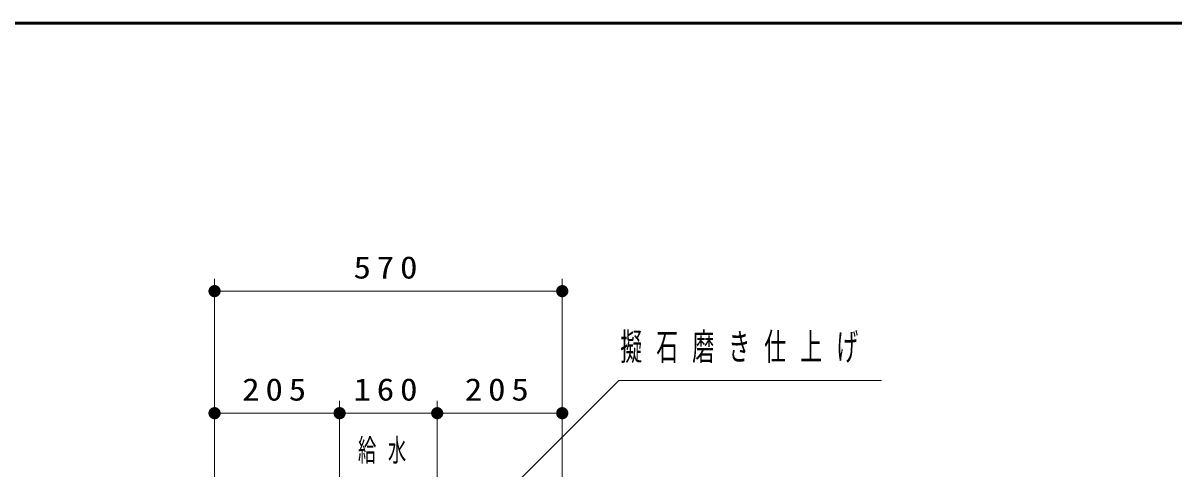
# Model space of a CAD drawing. Units: millimetres on the paper, with parts at other scales. Extents: x -385 to 0, y 0 to 267.
# Drawn here: x -337.3 to -243, y 230.5 to 267 of the extents above; entities that cross this region are included whole.
import ezdxf

# ---------------------------------------------------------------- set-up
doc = ezdxf.new("R2010")
doc.units = ezdxf.units.MM
doc.layers.add('LY_1', color=7, linetype='Continuous', lineweight=13)
doc.layers.add('LY_2', color=7, linetype='Continuous', lineweight=13)
doc.styles.add('ＭＳ ゴシック', font='')
doc.styles.get('ＭＳ ゴシック').set_extended_font_data('MS Gothic')

# ---------------------------------------------------------------- blocks, each defined once
blk = doc.blocks.new('filled_dot')
at = {"color": 0, "linetype": 'Continuous', "lineweight": -2, "const_width": 1.25}
blk.add_lwpolyline([(-0.625, 0, 1), (0.625, 0, 1)], format="xyb", close=True, dxfattribs=at)

msp = doc.modelspace()

# ---------------------------------------------------------------- linework, layer by layer
at = {"layer": 'LY_1'}
for p, q in [((-321.647, 236.03), (-321.647, 246.03)), ((-293.147, 236.03), (-293.147, 246.03)), ((-321.647, 245.03), (-293.147, 245.03)), ((-321.647, 218.03), (-321.647, 236.03)), ((-311.397, 225.384), (-311.397, 236.03)), ((-303.397, 225.384), (-303.397, 236.03)), ((-293.147, 218.03), (-293.147, 236.03)), ((-321.647, 235.03), (-311.397, 235.03)), ((-311.397, 235.03), (-303.397, 235.03)), ((-303.397, 235.03), (-293.147, 235.03))]:
    msp.add_line(p, q, dxfattribs=at)
msp.add_lwpolyline([(-305.238, 220.968), (-288.499, 237.706), (-266.973, 237.706)], dxfattribs=at)
at = {"layer": 'LY_2', "lineweight": 50}
msp.add_line((0, 267), (-385, 267), dxfattribs=at)

# ---------------------------------------------------------------- block references
at = {"layer": 'LY_1', "xscale": 0.4, "yscale": 0.4}
for p in [(-321.647, 245.03), (-321.647, 235.03), (-311.397, 235.03), (-303.397, 235.03)]:
    msp.add_blockref('filled_dot', p, dxfattribs=at)
at = {"layer": 'LY_1', "xscale": 0.4, "yscale": 0.4, "rotation": 180}
for p in [(-293.147, 245.03), (-311.397, 235.03), (-303.397, 235.03), (-293.147, 235.03)]:
    msp.add_blockref('filled_dot', p, dxfattribs=at)

# ---------------------------------------------------------------- texts
at = {"layer": 'LY_1', "style": 'ＭＳ ゴシック'}
for s, insert, char_height, attachment_point in [('\\T1.33;\\W1.15;570', (-307.397, 246.03), 1.833, 8), ('\\T1.64;\\W0.6;擬石磨き仕上げ', (-288.39, 240.356), 2.199, 4), ('\\T1.33;\\W1.15;205', (-316.522, 236.03), 1.833, 8), ('\\T1.33;\\W1.15;160', (-307.397, 236.03), 1.833, 8), ('\\T1.33;\\W1.15;205', (-298.272, 236.03), 1.833, 8), ('\\T1.64;\\W0.6;給水', (-309.897, 231.906), 1.833, 4)]:
    msp.add_mtext(s, dxfattribs=dict(at, insert=insert, char_height=char_height, attachment_point=attachment_point))

doc.saveas('drawing.dxf')
